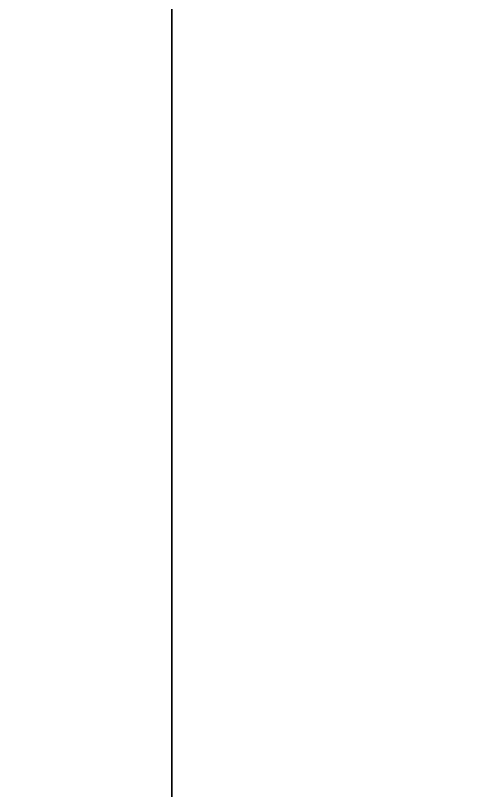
# Model space of a CAD drawing. Extents: x 0 to 4956, y -4930 to 0.
# Drawn here: x 3529.6 to 3578.7, y -4729.4 to -4645.6 of the extents above; entities that cross this region are included whole.
import ezdxf

# ---------------------------------------------------------------- set-up
doc = ezdxf.new("R2010")
doc.units = 0
doc.layers.add('LAYER0', color=7, linetype='CONTINUOUS')
doc.layers.add('LAYER838', color=7, linetype='CONTINUOUS')

msp = doc.modelspace()

# ---------------------------------------------------------------- linework, layer by layer
at = {"layer": 'LAYER0', "invisible_edges": 1}
for points in [[(4956, 0), (0, -4930), (0, 0), (4956, 0)], [(4956, -4930, 5), (0, 0, 5), (0, -4930, 5), (4956, -4930, 5)], [(0, 0, 5), (4956, -4930, 5), (4956, 0, 5), (0, 0, 5)], [(0, -4930), (4956, 0), (4956, -4930), (0, -4930)]]:
    msp.add_3dface(points, dxfattribs=at)
at = {"layer": 'LAYER838', "invisible_edges": 1}
for points in [[(3546.5, -4810, 5), (3528.5, -4250, 5), (3546.5, -4250, 5), (3546.5, -4810, 5)], [(3528.5, -4250, 5), (3546.5, -4810, 5), (3528.5, -4810, 5), (3528.5, -4250, 5)], [(3528.5, -4810, 2545), (3546.5, -4250, 2545), (3528.5, -4250, 2545), (3528.5, -4810, 2545)], [(3546.5, -4250, 2545), (3528.5, -4810, 2545), (3546.5, -4810, 2545), (3546.5, -4250, 2545)], [(3546.5, -4250, 2545), (3546.5, -4810, 5), (3546.5, -4250, 5), (3546.5, -4250, 2545)], [(3546.5, -4810, 5), (3546.5, -4250, 2545), (3546.5, -4810, 2545), (3546.5, -4810, 5)]]:
    msp.add_3dface(points, dxfattribs=at)

doc.saveas('drawing.dxf')
